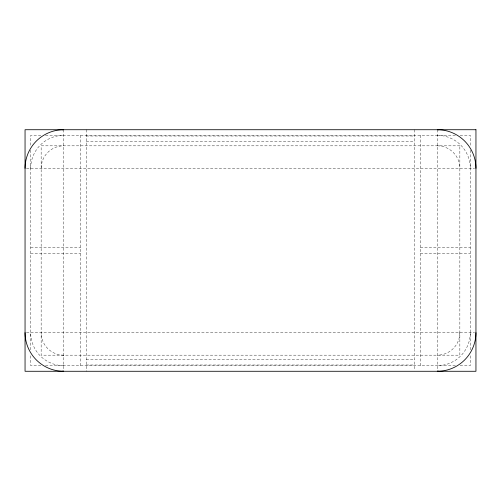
<?xml version="1.0" encoding="UTF-8"?>
<svg xmlns="http://www.w3.org/2000/svg" width="501" height="501" viewBox="0 0 501 501"><rect width="100%" height="100%" fill="white"/><g stroke="black" fill="none" stroke-linecap="round" stroke-linejoin="round"><path stroke-width="0.38" stroke-dasharray="2.5 1.88" d="M40.857 135.358L30.686 135.358L30.686 146.286M45.51 135.358L455.49 135.358M460.143 135.358L470.314 135.358L470.314 147.069M86.241 136.003L414.759 136.003M86.241 141.639L414.759 141.639M26.459 168.374L474.541 168.374M30.686 247.682L80.605 247.682M420.395 247.682L470.314 247.682M30.686 253.318L80.605 253.318M420.395 253.318L470.314 253.318M26.459 332.626L474.541 332.626M86.241 359.361L414.759 359.361M86.241 364.997L414.759 364.997M40.857 365.642L30.686 365.642L30.686 354.714M45.51 365.642L455.49 365.642M460.143 365.642L470.314 365.642L470.314 353.931M470.314 150.194L470.314 350.806M437.304 129.721L437.304 371.279M420.395 135.358L420.395 365.642M414.759 129.721L414.759 369.87M86.241 129.721L86.241 371.279M80.605 135.358L80.605 365.642M63.696 129.721L63.696 371.279M30.686 150.194L30.686 350.806M437.304 135.358A33.01 33.01 0 0 1 470.314 168.374M470.314 332.626A33.01 33.01 0 0 1 437.304 365.642M30.686 168.374A33.01 33.01 0 0 1 63.696 135.358M63.696 365.642A33.01 33.01 0 0 1 30.686 332.626M63.696 355.171A22.545 22.545 0 0 1 41.151 332.626M41.151 168.374A22.545 22.545 0 0 1 63.696 145.829M437.304 145.829A22.545 22.545 0 0 1 459.849 168.374M459.849 332.626A22.545 22.545 0 0 1 437.304 355.171M459.849 145.829L41.151 145.829L41.151 355.171L459.849 355.171L459.849 145.829"/><path stroke-width="0.75" d="M62.18 129.759L63.696 129.721A38.646 38.646 0 0 0 25.05 168.374M438.82 371.241L437.304 371.279A38.646 38.646 0 0 0 475.95 332.626M438.82 129.759L437.304 129.721A38.64 38.64 0 0 1 475.95 168.367M62.18 371.241L63.696 371.279A38.64 38.64 0 0 1 25.05 332.633M475.95 129.721L25.05 129.721L25.05 371.279L475.95 371.279L475.95 129.721"/></g></svg>
